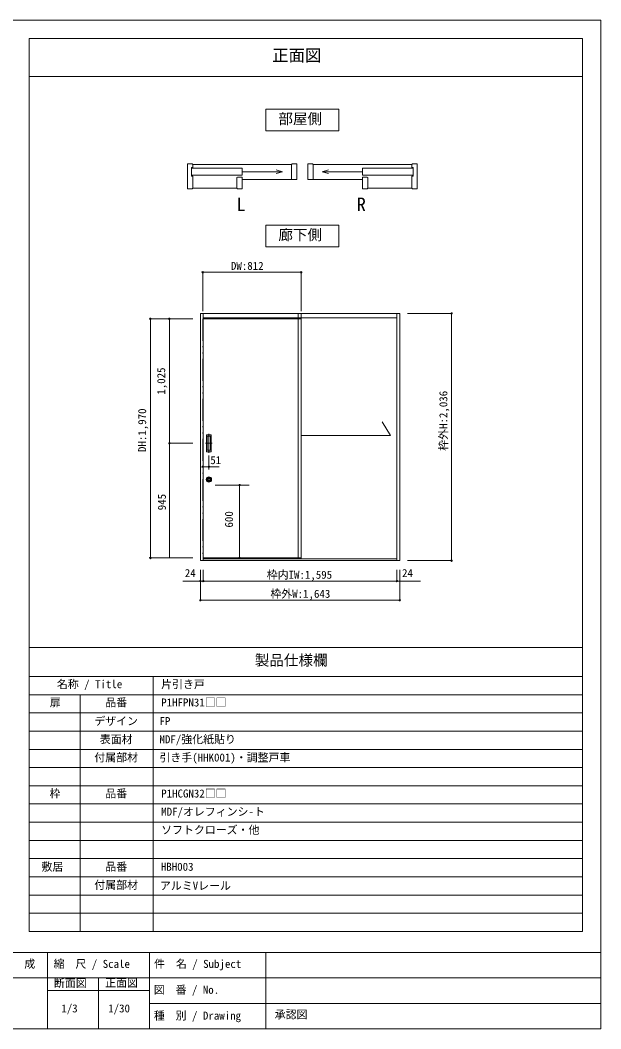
# Model space of a CAD drawing. Units: millimetres on the paper, enlarged 10 times, with parts at other scales. Extents: x -2000 to 2000, y -1385 to 1385.
# Drawn here: x 405 to 2000, y -1385 to 1385 of the extents above; entities that cross this region are included whole.
import ezdxf
from ezdxf.enums import TextEntityAlignment as Align

# ---------------------------------------------------------------- set-up
doc = ezdxf.new("R2010")
doc.units = ezdxf.units.MM
doc.header["$LTSCALE"] = 10
doc.header["$PDMODE"] = 32
doc.header["$PDSIZE"] = 4
doc.linetypes.add('DASHED_DOUBLE_DOTTED', pattern=[11, 6, -1.5, 0.25, -1.5, 0.25, -1.5])
for name, color, linetype, lineweight in [('1-0_H-SYM', 7, 'Continuous', 20), ('1-1_0', 7, 'Continuous', 20), ('3-0', 7, 'Continuous', 20)]:
    doc.layers.add(name, color=color, linetype=linetype, lineweight=lineweight)
doc.styles.add('ＭＳ ゴシック', font='')
doc.styles.get('ＭＳ ゴシック').set_extended_font_data('MS Gothic')

msp = doc.modelspace()

# ---------------------------------------------------------------- linework, layer by layer
at = {"layer": '1-0_H-SYM'}
msp.add_line((760.13, -1280.04), (480.13, -1280.04), dxfattribs=at)
at = {"layer": '1-1_0'}
for p, q in [((1950, 1335), (430, 1335)), ((430, -337.5), (430, 1335)), ((1950, -1117.5), (1950, 1335)), ((430, 1230), (1950, 1230)), ((1950, -337.5), (1950, 1230)), ((430, -337.5), (1950, -337.5)), ((430, -337.5), (1950, -337.5)), ((430, -1117.5), (430, -337.5)), ((430, -417.5), (1950, -417.5)), ((770, -1117.5), (770, -417.5)), ((430, -467.5), (1950, -467.5)), ((570, -1117.5), (570, -467.5)), ((430, -517.5), (1950, -517.5)), ((430, -567.5), (1950, -567.5)), ((430, -617.5), (1950, -617.5)), ((430, -667.5), (1950, -667.5)), ((430, -717.5), (1950, -717.5)), ((430, -767.5), (1950, -767.5)), ((430, -817.5), (1950, -817.5)), ((430, -867.5), (1950, -867.5)), ((430, -917.5), (1950, -917.5)), ((430, -967.5), (1950, -967.5)), ((430, -1017.5), (1950, -1017.5)), ((430, -1067.5), (1950, -1067.5)), ((430, -1117.5), (1950, -1117.5)), ((2000, -1175), (-2000, -1175)), ((480, -1175), (480, -1385)), ((760, -1175), (760, -1385)), ((1080, -1175), (1080, -1385)), ((2000, -1245), (-1190, -1245)), ((620, -1245), (620, -1385)), ((2000, -1315), (760, -1315))]:
    msp.add_line(p, q, dxfattribs=at)
msp.add_lwpolyline([(-2000, -1385), (2000, -1385), (2000, 1385), (-2000, 1385)], close=True, dxfattribs=at)
msp.add_lwpolyline([(430, -337.5), (430, 1230), (1950, 1230)], dxfattribs=at)
at = {"layer": '3-0'}
for p, q in [((877.36, 990.19), (864.46, 990.19)), ((864.46, 921.79), (864.46, 990.19)), ((875.86, 980.59), (875.86, 957.04)), ((878.86, 980.59), (875.86, 980.59)), ((875.86, 978.79), (1014.87, 978.79)), ((878.86, 988.39), (1150.66, 988.39)), ((1014.87, 978.79), (1014.87, 958.99)), ((1125.21, 968.89), (1107.82, 973.55)), ((1150.66, 988.69), (1150.66, 947.59)), ((1165.06, 947.59), (1165.06, 990.19)), ((1195.06, 947.59), (1195.06, 990.19)), ((1209.46, 988.69), (1209.46, 947.59)), ((1481.26, 988.39), (1209.46, 988.39)), ((1234.91, 968.89), (1252.3, 973.55)), ((1484.26, 978.79), (1345.25, 978.79)), ((1345.25, 978.79), (1345.25, 958.99)), ((1481.26, 980.59), (1484.26, 980.59)), ((1482.76, 990.19), (1495.66, 990.19)), ((1484.26, 980.59), (1484.26, 957.04)), ((1495.66, 921.79), (1495.66, 990.19)), ((1014.87, 958.99), (875.86, 958.99)), ((875.86, 957.04), (878.86, 957.04)), ((1014.87, 968.89), (1125.21, 968.89)), ((1014.87, 921.79), (1014.87, 954.19)), ((1014.87, 947.59), (1165.06, 947.59)), ((1125.21, 968.89), (1107.82, 964.23)), ((1345.25, 947.59), (1195.06, 947.59)), ((1234.91, 968.89), (1252.3, 964.23)), ((1345.25, 968.89), (1234.91, 968.89)), ((1345.25, 958.99), (1484.26, 958.99)), ((1345.25, 921.79), (1345.25, 954.19)), ((1484.26, 957.04), (1481.26, 957.04)), ((877.36, 921.79), (864.46, 921.79)), ((878.86, 923.59), (1000.47, 923.59)), ((1481.26, 923.59), (1359.65, 923.59)), ((1482.76, 921.79), (1495.66, 921.79)), ((908.06, 579.59), (900.06, 579.59)), ((908.06, 579.59), (900.06, 579.59)), ((906.39, 564.82), (1177.06, 564.82)), ((908.06, 579.59), (1169.06, 579.59)), ((908.06, 567.59), (1169.06, 567.59)), ((1177.06, 579.59), (1169.06, 579.59)), ((1177.06, -93.85), (1177.06, 579.59)), ((1177.06, 579.59), (1447.72, 579.59)), ((1177.06, 569.92), (1177.06, -93.08)), ((1177.06, 567.59), (1177.06, -94.08)), ((1177.06, 567.59), (1439.72, 567.59)), ((1177.06, 564.82), (1177.06, -94.18)), ((1439.72, 579.59), (1439.72, 571.59)), ((1447.72, 579.59), (1439.72, 579.59)), ((1422, 244.09), (1399.44, 281.81)), ((914.14, 223.15), (932.42, 223.15)), ((923.39, 249.25), (923.39, 196.98)), ((1177.06, 244.09), (1422, 244.09)), ((906.39, -91.85), (1177.06, -91.85)), ((908.06, -94.18), (908.06, -99.18)), ((908.06, -94.18), (1439.72, -94.18)), ((908.06, -99.18), (1439.72, -99.18)), ((1439.72, -94.18), (1439.72, -99.18))]:
    msp.add_line(p, q, dxfattribs=at)
at = {"layer": '3-0', "color": 4, "lineweight": 9}
for p, q in [((906.39, 692.67), (906.39, 585.51)), ((906.39, 692.67), (1177.06, 692.67)), ((1177.06, 692.67), (1177.06, 585.51)), ((762.67, 564.82), (879.45, 564.82)), ((762.67, 564.82), (762.67, -91.85)), ((814.99, 564.82), (879.45, 564.82)), ((814.99, 223.15), (814.99, 564.82)), ((1468.57, 579.59), (1589.91, 579.59)), ((1589.91, 579.59), (1589.91, -99.18)), ((814.99, 223.15), (879.45, 223.15)), ((814.99, -91.85), (814.99, 223.15)), ((923.39, 189.25), (923.39, 151.4)), ((906.39, 158.52), (951.28, 158.52)), ((1034.39, 108.15), (941.06, 108.15)), ((1007.72, -91.85), (1007.72, 108.15)), ((762.67, -91.85), (879.45, -91.85)), ((1034.39, -91.85), (941.06, -91.85)), ((1468.57, -99.18), (1589.91, -99.18)), ((900.06, -124.9), (900.06, -155.57)), ((900.06, -124.9), (900.06, -155.57)), ((908.06, -124.9), (908.06, -155.57)), ((1439.72, -155.57), (1439.72, -124.9)), ((1447.72, -124.9), (1447.72, -155.57)), ((908.06, -155.57), (851.53, -155.57)), ((900.06, -155.57), (900.06, -207.9)), ((908.06, -155.57), (1504.72, -155.57)), ((1439.72, -155.57), (1496.25, -155.57)), ((1447.72, -207.9), (1447.72, -155.57)), ((900.06, -207.9), (1447.72, -207.9))]:
    msp.add_line(p, q, dxfattribs=at)
at = {"layer": '3-0', "linetype": 'DASHED_DOUBLE_DOTTED'}
msp.add_line((906.39, 564.82), (906.39, -91.85), dxfattribs=at)
at = {"layer": '3-0', "color": 3}
for p, q in [((917.06, 246.49), (929.72, 246.49)), ((917.06, 199.82), (917.06, 246.49)), ((917.06, 242.49), (929.72, 242.49)), ((918.72, 203.82), (918.72, 242.49)), ((928.06, 242.49), (928.06, 203.82)), ((929.72, 246.49), (929.72, 199.82)), ((929.72, 203.82), (917.06, 203.82)), ((929.72, 199.82), (917.06, 199.82))]:
    msp.add_line(p, q, dxfattribs=at)
at = {"layer": '3-0'}
for points in [[(1080.06, 1140.93), (1280.06, 1140.93), (1280.06, 1080.93), (1080.06, 1080.93)], [(1080.06, 762.25), (1280.06, 762.25), (1280.06, 822.25), (1080.06, 822.25)]]:
    msp.add_lwpolyline(points, close=True, dxfattribs=at)
for points in [[(877.36, 990.19), (878.86, 988.69), (878.86, 980.59)], [(1150.66, 988.69), (1152.16, 990.19), (1165.06, 990.19)], [(1209.46, 988.69), (1207.96, 990.19), (1195.06, 990.19)], [(1482.76, 990.19), (1481.26, 988.69), (1481.26, 980.59)], [(877.36, 921.79), (878.86, 923.29), (878.86, 957.04)], [(1000.47, 923.29), (1000.47, 952.69), (1001.97, 954.19), (1014.87, 954.19)], [(1359.65, 923.29), (1359.65, 952.69), (1358.15, 954.19), (1345.25, 954.19)], [(1482.76, 921.79), (1481.26, 923.29), (1481.26, 957.04)], [(1000.47, 923.29), (1001.97, 921.79), (1014.87, 921.79)], [(1359.65, 923.29), (1358.15, 921.79), (1345.25, 921.79)], [(900.06, 579.59), (900.06, -99.18), (908.06, -99.18), (908.06, 579.59)], [(1169.06, 579.59), (1169.06, -94.18), (1177.06, -94.18)], [(1169.06, 567.59), (1177.06, 567.59), (1177.06, -94.08)], [(1439.72, 579.59), (1439.72, -99.18), (1447.72, -99.18), (1447.72, 579.59)]]:
    msp.add_lwpolyline(points, dxfattribs=at)
at = {"layer": '3-0', "lineweight": 18}
for radius in [7.33, 5.67, 5]:
    msp.add_circle((923.39, 123.49), radius, dxfattribs=at)
for start, end in [(124.19308, 304.19308), (304.19308, 124.19308)]:
    msp.add_arc((923.39, 123.49), 2.67, start, end, dxfattribs=at)
at = {"layer": '3-0', "color": 4}
for p in [(906.39, 692.67), (1177.06, 692.67), (762.67, 564.82), (814.99, 564.82), (1589.91, 579.59), (814.99, 223.15), (906.39, 158.52), (923.39, 158.52), (1007.72, 108.15), (762.67, -91.85), (1007.72, -91.85), (1589.91, -99.18), (900.06, -155.57), (908.06, -155.57), (1439.72, -155.57), (900.06, -207.9), (1447.72, -207.9)]:
    msp.add_point(p, dxfattribs=at)

# ---------------------------------------------------------------- texts
at = {"layer": '1-0_H-SYM', "style": 'ＭＳ ゴシック'}
for s, p in [('名称 / Title', (505.77, -456.1)), ('扉', (486.46, -506.41)), ('品番', (638.79, -506.41)), ('枠', (485.79, -756.41)), ('品番', (638.79, -756.41)), ('作\u3000成', (356.29, -1224.26)), ('縮\u3000尺 / Scale', (496.81, -1224.26)), ('件\u3000名 / Subject', (772.74, -1224.28)), ('断面図', (497.67, -1277.19)), ('正面図', (638.47, -1276.48)), ('図\u3000番 / No.', (771.9, -1295.39)), ('1/3', (518.04, -1346.49)), ('1/30', (646.79, -1346.49)), ('種\u3000別 / Drawing', (772.07, -1366.33)), ('承認図', (1104.16, -1363.14))]:
    msp.add_text(s, height=21.99, dxfattribs=at).set_placement(p, align=Align.BOTTOM_LEFT)
at = {"layer": '1-1_0', "style": 'ＭＳ ゴシック'}
for s, height, p in [('正面図', 32.99, (1097.24, 1261.98)), ('製品仕様欄', 29.33, (1049.4, -396.07)), ('片引き戸', 21.99, (792.33, -456.36)), ('P1HFPN31□□', 21.99, (792.33, -506.36)), ('デザイン', 21.99, (608.75, -557.5)), ('FP', 21.99, (787.67, -557.5)), ('表面材', 21.99, (623.75, -607.5)), ('MDF/強化紙貼り', 21.99, (787.67, -607.5)), ('付属部材', 21.99, (608.75, -657.5)), ('引き手(HHK001)・調整戸車', 21.99, (787.67, -657.5)), ('P1HCGN32□□', 21.99, (792.33, -756.36)), ('MDF/オレフィンシ-ト', 21.99, (792.33, -806.36)), ('ソフトクローズ・他', 21.99, (792.33, -856.36)), ('敷居', 21.99, (463.65, -957.36)), ('品番', 21.99, (638.75, -957.5)), ('HBH003', 21.99, (791.5, -957.5)), ('付属部材', 21.99, (608.75, -1007.5)), ('アルミVレール', 21.99, (789, -1009.75))]:
    msp.add_text(s, height=height, dxfattribs=at).set_placement(p, align=Align.BOTTOM_LEFT)
at = {"layer": '3-0', "style": 'ＭＳ ゴシック'}
for s, height, p in [('部屋側', 29.33, (1114.22, 1090.93)), ('L', 36.66, (998.92, 850.05)), ('R', 36.66, (1329.52, 850.05)), ('廊下側', 29.33, (1114.22, 772.25)), ('DW:812', 21.99, (983.93, 692.67)), ('51', 21.99, (927.29, 159.16)), ('24', 21.99, (857.19, -150.9)), ('枠内IW:1,595', 21.99, (1082.26, -155.57)), ('24', 21.99, (1453.92, -150.9)), ('枠外W:1,643', 21.99, (1092.26, -207.9))]:
    msp.add_text(s, height=height, dxfattribs=at).set_placement(p, align=Align.BOTTOM_LEFT)
for s, p in [('1,025', (809.99, 356.49)), ('枠外H:2,036', (1584.91, 202.42)), ('DH:1,970', (757.67, 198.99)), ('945', (811.79, 39.07)), ('600', (996.06, -8.35))]:
    msp.add_text(s, height=21.99, rotation=90, dxfattribs=at).set_placement(p, align=Align.BOTTOM_LEFT)

doc.saveas('drawing.dxf')
